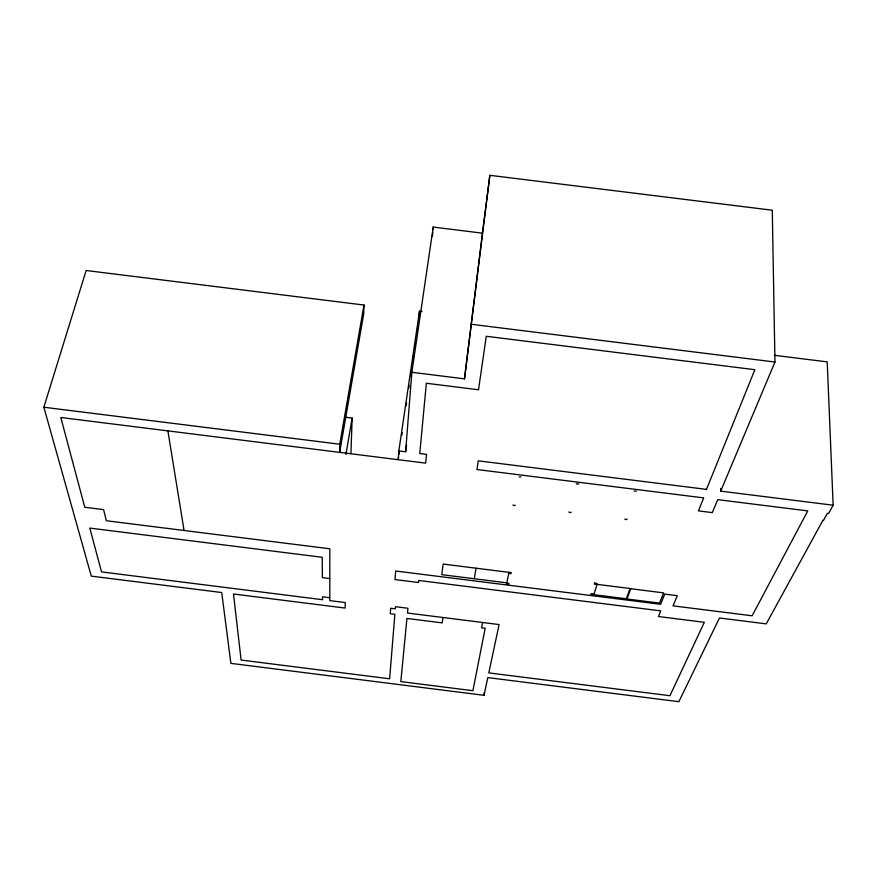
<?xml version="1.0" encoding="UTF-8"?>
<svg xmlns="http://www.w3.org/2000/svg" width="877" height="877" viewBox="0 0 877 877"><rect width="100%" height="100%" fill="white"/><g stroke="black" fill="none" stroke-linecap="round" stroke-linejoin="round"><path stroke-width="1.32" d="M720.708 488.412L720.686 491.142L833.15 505.207L827.208 361.883L774.424 355.317M568.855 511.916L569.875 512.672L571.223 512.212M363.988 305.043L339.75 444.211L339.662 452.357L363.725 313.78L363.988 305.043L86.132 270.5L43.85 407.224L91.285 576.123L221.717 592.534L230.881 663.363L484.027 695.308L487.798 677.603L678.864 701.688L719.458 617.989L766.246 623.865L822.977 520.182L823.58 520.258L827.362 513.352L828.59 513.505L833.15 505.207M576.342 483.479L577.395 484.29L578.787 483.786M345.374 417.233L352.137 418.077L350.943 453.179M627.165 519.052L626.079 519.688L624.775 519.085M422.034 311.521L419.491 311.203L398.838 450.91L398.213 459.68L398.607 456.983M398.838 450.91L405.612 451.765L411.872 372.286L433.238 227.077L482.405 233.161L489.859 175.312L772.275 210.217L774.961 362.026L720.554 491.471M419.053 316.586L419.491 311.203M432.416 236.505L432.767 232.46M433.008 229.763L433.238 227.077M484.027 695.308L484.301 692.589M411.872 372.286L464.503 378.842L482.405 233.161M464.503 378.842L489.859 175.312M442.962 617.507L442.205 622.889L406.928 618.449L400.822 681.604L472.911 690.703L485.167 628.294L481.583 627.844L482.613 622.495M405.612 451.765L406.577 445.045M399.002 454.286L399.408 451.578M401.798 435.387L402.192 432.679M406.172 405.678L406.577 402.981M408.759 388.127L409.164 385.431M410.557 375.981L410.951 373.273M413.144 358.43L413.538 355.722M414.942 346.272L415.336 343.576M417.529 328.722L417.923 326.025M345.933 454.461L352.137 418.077M474.271 578.743L476.09 568.208M509 572.341L506.785 582.832L441.767 574.665L443.181 564.075L511.203 572.615L510.973 573.679L508.781 573.405M706.358 489.695L754.867 369.688L486.264 336.275L478.524 389.761L426.343 383.26L419.765 453.53L426.54 454.374L425.663 463.122L60.809 417.496L84.773 507.268L103.596 509.625L106.336 520.73L329.829 548.783L329.785 600.613L345.264 602.565L345.154 608.068L233.49 594.014L241.109 660.052L389.629 678.787L394.869 614.317L390.254 613.747L390.671 608.276L395.319 608.857L395.494 606.709L407.915 608.265L407.454 613.034L499.09 624.567L488.807 672.889L669.929 695.713L704.341 622.308L658.441 616.531L660.754 610.874L418.746 580.464L418.526 582.514L395.001 579.565L395.67 571.015L660.6 604.286L664.733 594.091L677.34 595.68L673.054 605.854L752.137 615.786L807.761 510.896L717.759 499.649L712.299 512.617L698.432 510.885L703.694 497.884L476.935 469.524L478.283 460.842L706.489 489.377M515.325 505.218L514.021 505.678L512.957 504.922M636.362 491.164L634.071 491.043M520.905 476.891L519.195 476.924M471.574 324.304L774.961 362.026M43.85 407.224L339.75 444.211M329.796 578.557L322.385 577.625L322.221 557.279L89.805 528.086L101.524 571.903L322.561 599.704L322.539 596.798L329.785 597.708M167.88 430.881L184.06 530.486M506.731 583.084L506.511 584.115L508.682 584.389L508.901 583.358L506.731 583.084M591.284 593.707L590.955 594.727L593.126 595.001L593.444 593.981L591.284 593.707M594.639 583.095L594.299 584.137L596.492 584.422L596.831 583.369L594.639 583.095M597.116 584.367L593.817 594.694L626.331 598.772L630.037 588.5L597.116 584.367M630.706 588.73L626.989 599.013L659.504 603.091L663.626 592.874L630.706 588.73"/></g></svg>
